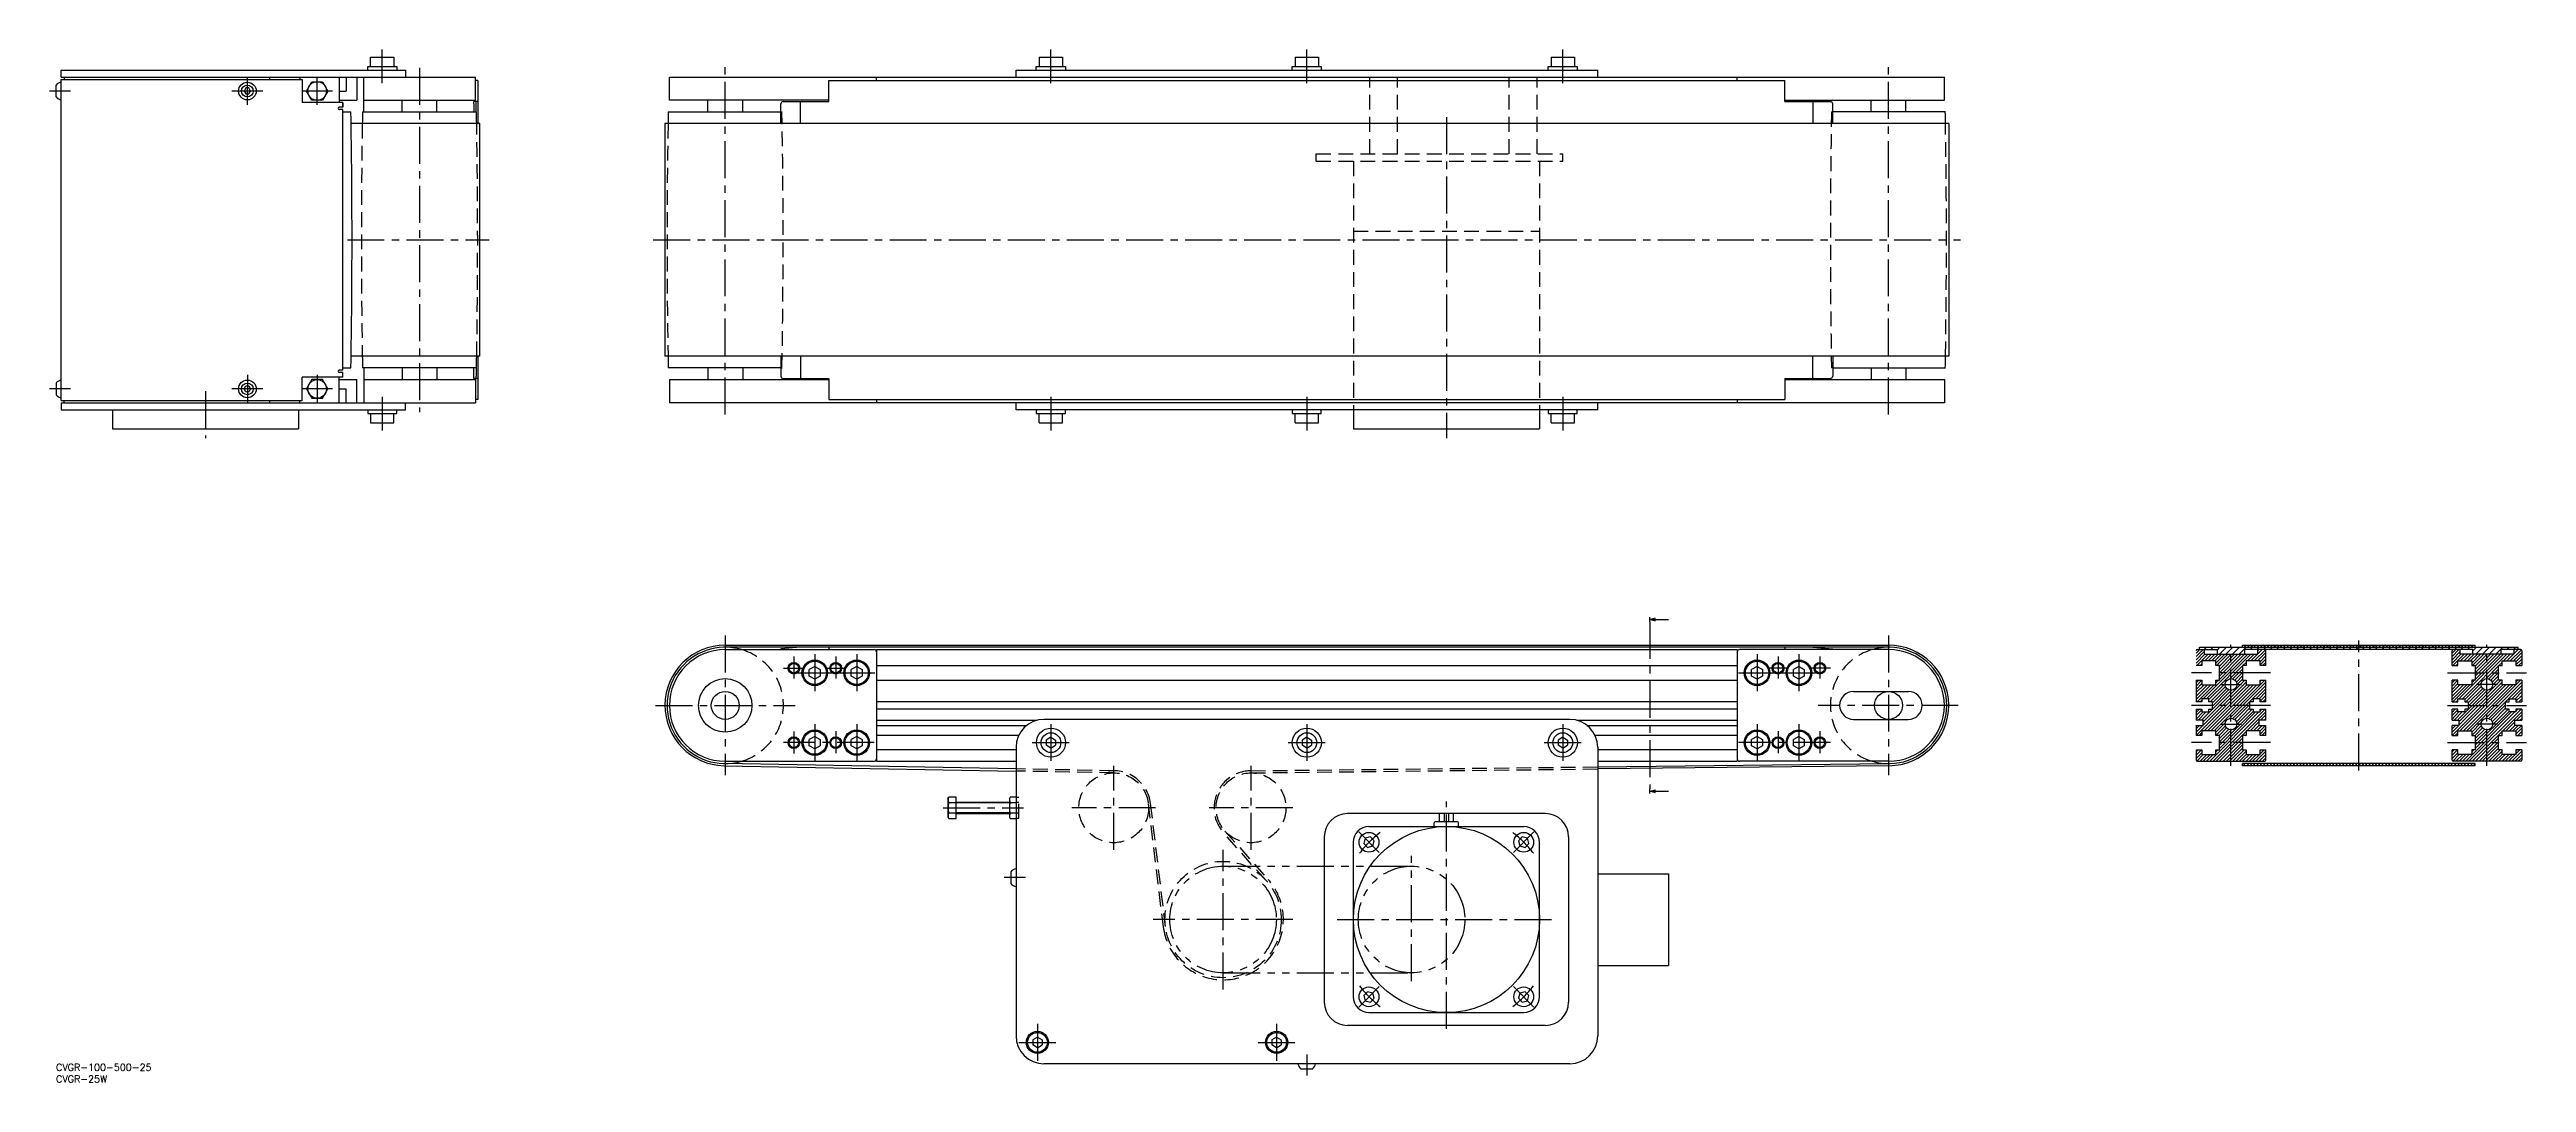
# Model space of a CAD drawing. Extents: x -3 to 1062, y -8 to 436.
import ezdxf

# ---------------------------------------------------------------- set-up
doc = ezdxf.new("R2010")
doc.units = 0
doc.header["$LTSCALE"] = 0.5
for name, pattern in [('CENTER', [50.8, 31.75, -6.35, 6.35, -6.35]), ('DASHED', [19.05, 12.7, -6.35]), ('PHANTOM', [63.5, 31.75, -6.35, 6.35, -6.35, 6.35, -6.35])]:
    doc.linetypes.add(name, pattern=pattern)
doc.layers.get('0').update_dxf_attribs({"linetype": 'CONTINUOUS'})
doc.layers.add('CENTER', color=1, linetype='CENTER')
doc.styles.get("Standard").update_dxf_attribs({"font": 'txt.shx', "height": 3, "bigfont": 'bigfont.shx'})

# ---------------------------------------------------------------- blocks, each defined once
blk = doc.blocks.new('*U68')
at = {"color": 7, "linetype": 'CONTINUOUS'}
blk.add_text('CVGR-100-500-25', height=3, dxfattribs=at).set_placement((0, -3))
blk = doc.blocks.new('*U69')
at = {"color": 7, "linetype": 'CONTINUOUS'}
blk.add_text('CVGR-25W', height=3, dxfattribs=at).set_placement((0, -8))
blk = doc.blocks.new('_OPEN30')
at = {"color": 0, "linetype": 'BYBLOCK'}
for p, q in [((-1, 0.27), (0, 0)), ((0, 0), (-1, -0.27)), ((0, 0), (-1, 0))]:
    blk.add_line(p, q, dxfattribs=at)
blk = doc.blocks.new('*U70')
at = {"color": 7, "linetype": 'CONTINUOUS'}
blk.add_lwpolyline([(687.5, 190.9), (693, 190.9)], dxfattribs=at)
at = {"color": 7, "linetype": 'CONTINUOUS', "xscale": 2.5, "yscale": 2.5, "zscale": 2.5, "rotation": 180}
blk.add_blockref('_OPEN30', (685, 190.9), dxfattribs=at)
blk = doc.blocks.new('*U71')
at = {"color": 7, "linetype": 'CONTINUOUS'}
blk.add_lwpolyline([(687.5, 117.1), (693, 117.1)], dxfattribs=at)
at = {"color": 7, "linetype": 'CONTINUOUS', "xscale": 2.5, "yscale": 2.5, "zscale": 2.5, "rotation": 180}
blk.add_blockref('_OPEN30', (685, 117.1), dxfattribs=at)

msp = doc.modelspace()

# ---------------------------------------------------------------- linework, layer by layer
at = {"color": 7, "linetype": 'CONTINUOUS'}
for p, q in [((2.2, 427), (150.2, 427)), ((2.2, 424), (2.2, 427)), ((134, 427), (134, 428.6)), ((134, 428.6), (146.4, 428.6)), ((135.2, 428.6), (135.2, 432.6)), ((135.2, 432.6), (145.2, 432.6)), ((145.2, 432.6), (145.2, 428.6)), ((146.4, 428.6), (146.4, 427)), ((150.2, 427), (150.2, 424)), ((412.6, 427), (662.6, 427)), ((412.6, 424), (412.6, 427)), ((421.3, 428.6), (433.8, 428.6)), ((421.3, 427), (421.3, 428.6)), ((422.6, 432.6), (432.6, 432.6)), ((422.6, 432.6), (422.6, 428.6)), ((432.6, 432.6), (432.6, 428.6)), ((433.8, 428.6), (433.8, 427)), ((531.3, 428.6), (543.8, 428.6)), ((531.3, 427), (531.3, 428.6)), ((532.6, 432.6), (542.6, 432.6)), ((532.6, 432.6), (532.6, 428.6)), ((542.6, 432.6), (542.6, 428.6)), ((543.8, 428.6), (543.8, 427)), ((641.3, 428.6), (653.8, 428.6)), ((641.3, 427), (641.3, 428.6)), ((642.6, 432.6), (652.6, 432.6)), ((642.6, 432.6), (642.6, 428.6)), ((652.6, 432.6), (652.6, 428.6)), ((653.8, 428.6), (653.8, 427)), ((662.6, 424), (662.6, 427)), ((0, 415.5), (0, 420.5)), ((2.2, 424), (180.2, 424)), ((2.2, 285), (2.2, 423)), ((2.2, 423), (105.7, 423)), ((3.4, 424), (3.4, 423)), ((81.5, 419.3), (80.8, 418)), ((80.8, 418), (81.5, 416.8)), ((82.9, 419.3), (81.5, 419.3)), ((81.5, 416.8), (82.9, 416.8)), ((83.6, 418), (82.9, 419.3)), ((82.9, 416.8), (83.6, 418)), ((91.7, 424), (91.7, 423)), ((104.7, 424), (104.7, 423)), ((105.7, 423), (105.7, 413)), ((107.6, 418), (109.9, 422)), ((109.9, 414), (107.6, 418)), ((109.9, 422), (114.5, 422)), ((114.5, 422), (116.8, 418)), ((116.8, 418), (114.5, 414)), ((121.7, 424), (121.7, 413)), ((121.7, 418), (124.7, 418)), ((124.7, 424), (124.7, 418)), ((129.2, 424), (129.2, 414)), ((132.2, 409), (132.2, 424)), ((180.2, 413.5), (180.2, 424)), ((181.2, 422.5), (180.2, 422.5)), ((181.2, 422.5), (181.2, 404)), ((263.6, 424), (811.6, 424)), ((263.6, 414), (263.6, 424)), ((332.1, 413.5), (332.1, 422.5)), ((332.1, 422.5), (743.1, 422.5)), ((352.6, 422.5), (352.6, 424)), ((722.6, 422.5), (722.6, 424)), ((743.1, 413.5), (743.1, 422.5)), ((811.6, 414), (811.6, 424)), ((123.2, 413), (105.7, 413)), ((114.5, 414), (109.9, 414)), ((121.7, 414), (129.2, 414)), ((123.2, 411), (121.7, 411)), ((123.2, 410), (121.7, 410)), ((123.2, 411), (123.2, 413)), ((123.2, 413), (123.2, 411)), ((123.2, 298), (123.2, 410)), ((123.2, 409), (126.7, 409)), ((131.7, 409), (180.7, 409)), ((132.2, 414), (180.2, 414)), ((148.7, 409), (148.7, 414)), ((163.7, 409), (163.7, 414)), ((181.2, 413.5), (179.5, 413.5)), ((179.5, 412.5), (179.5, 409)), ((180.5, 409), (180.5, 412.5)), ((263.1, 409), (311.5, 409)), ((332.1, 414), (263.6, 414)), ((280.1, 409), (280.1, 414)), ((295.1, 409), (295.1, 414)), ((311.5, 404), (311.5, 412.5)), ((312.5, 413.5), (332.1, 413.5)), ((320, 404), (320, 413.5)), ((743.1, 414), (811.6, 414)), ((743.1, 413.5), (762.6, 413.5)), ((755.1, 413.5), (755.1, 404)), ((763.6, 404), (763.6, 412.5)), ((812.1, 409), (763.6, 409)), ((780.1, 409), (780.1, 414)), ((795.1, 409), (795.1, 414)), ((182.1, 404), (126.8, 404)), ((182.1, 304), (182.1, 404)), ((813.5, 404), (261.7, 404)), ((261.7, 404), (261.7, 304)), ((813.5, 404), (813.5, 304)), ((123.2, 299), (126.7, 299)), ((182.1, 304), (126.8, 304)), ((180.7, 299), (131.7, 299)), ((132.2, 299), (132.2, 284)), ((148.7, 299), (148.7, 294)), ((163.7, 299), (163.7, 294)), ((179.5, 295.5), (179.5, 299)), ((180.5, 299), (180.5, 295.5)), ((181.2, 304), (181.2, 285.5)), ((813.5, 304), (261.7, 304)), ((311.5, 299), (263.1, 299)), ((280.1, 299), (280.1, 294)), ((295.1, 299), (295.1, 294)), ((311.5, 304), (311.5, 295.5)), ((320, 304), (320, 294.5)), ((755.1, 294.5), (755.1, 304)), ((763.6, 304), (763.6, 295.5)), ((763.6, 299), (812.1, 299)), ((780.1, 299), (780.1, 294)), ((795.1, 299), (795.1, 294)), ((0, 292.5), (0, 287.5)), ((80.8, 290), (81.5, 291.3)), ((81.5, 288.8), (80.8, 290)), ((81.5, 291.3), (82.9, 291.3)), ((82.9, 288.8), (81.5, 288.8)), ((82.9, 291.3), (83.6, 290)), ((83.6, 290), (82.9, 288.8)), ((105.7, 285), (105.7, 295)), ((123.2, 295), (105.7, 295)), ((109.9, 294), (107.6, 290)), ((107.6, 290), (109.9, 286)), ((114.5, 294), (109.9, 294)), ((116.8, 290), (114.5, 294)), ((114.5, 286), (116.8, 290)), ((123.2, 298), (121.7, 298)), ((123.2, 297), (121.7, 297)), ((121.7, 284), (121.7, 295)), ((121.7, 294), (129.2, 294)), ((121.7, 290), (124.7, 290)), ((123.2, 295), (123.2, 297)), ((124.7, 284), (124.7, 290)), ((129.2, 284), (129.2, 294)), ((132.2, 294), (180.2, 294)), ((181.2, 294.5), (179.5, 294.5)), ((180.2, 294.5), (180.2, 284)), ((263.6, 294), (332.1, 294)), ((263.6, 294), (263.6, 284)), ((312.5, 294.5), (332.1, 294.5)), ((332.1, 294.5), (332.1, 285.5)), ((743.1, 294.5), (743.1, 285.5)), ((743.1, 294.5), (762.6, 294.5)), ((743.1, 294), (811.6, 294)), ((811.6, 294), (811.6, 284)), ((2.2, 285), (105.7, 285)), ((2.2, 284), (180.2, 284)), ((2.2, 284), (2.2, 281)), ((2.2, 281), (150.2, 281)), ((3.4, 284), (3.4, 285)), ((24.2, 281), (24.2, 272.8)), ((91.7, 285), (91.7, 284)), ((104.2, 281), (104.2, 272.8)), ((104.7, 284), (104.7, 285)), ((109.9, 286), (114.5, 286)), ((134, 281), (134, 279.4)), ((134, 279.4), (146.4, 279.4)), ((135.2, 279.4), (135.2, 275.4)), ((145.2, 275.4), (145.2, 279.4)), ((146.4, 279.4), (146.4, 281)), ((150.2, 281), (150.2, 284)), ((181.2, 285.5), (180.2, 285.5)), ((811.6, 284), (263.6, 284)), ((332.1, 285.5), (743.1, 285.5)), ((352.6, 285.5), (352.6, 284)), ((412.6, 281), (412.6, 284)), ((662.6, 281), (412.6, 281)), ((421.3, 281), (421.3, 279.4)), ((421.3, 279.4), (433.8, 279.4)), ((422.6, 275.4), (422.6, 279.4)), ((432.6, 275.4), (432.6, 279.4)), ((433.8, 279.4), (433.8, 281)), ((531.3, 281), (531.3, 279.4)), ((531.3, 279.4), (543.8, 279.4)), ((532.6, 275.4), (532.6, 279.4)), ((542.6, 275.4), (542.6, 279.4)), ((543.8, 279.4), (543.8, 281)), ((557.6, 281), (557.6, 272.8)), ((637.6, 281), (637.6, 272.8)), ((641.3, 281), (641.3, 279.4)), ((641.3, 279.4), (653.8, 279.4)), ((642.6, 275.4), (642.6, 279.4)), ((652.6, 275.4), (652.6, 279.4)), ((653.8, 279.4), (653.8, 281)), ((662.6, 281), (662.6, 284)), ((722.6, 285.5), (722.6, 284)), ((24.2, 272.8), (104.2, 272.8)), ((135.2, 275.4), (145.2, 275.4)), ((422.6, 275.4), (432.6, 275.4)), ((532.6, 275.4), (542.6, 275.4)), ((557.6, 272.8), (637.6, 272.8)), ((642.6, 275.4), (652.6, 275.4)), ((287.6, 179.9), (787.6, 179.9)), ((787.6, 179), (287.6, 179)), ((287.6, 178), (351.6, 178)), ((320, 179), (311.5, 178.3)), ((311.5, 178.3), (311.5, 178)), ((326.1, 170.7), (323.7, 169.4)), ((326.1, 170.7), (328.4, 169.4)), ((332.1, 179), (332.1, 178)), ((344.1, 170.7), (341.7, 169.4)), ((344.1, 170.7), (346.4, 169.4)), ((352.6, 178), (722.6, 178)), ((352.6, 178), (352.6, 130)), ((352.6, 171.1), (722.6, 171.1)), ((722.6, 178), (722.6, 130)), ((787.6, 178), (723.6, 178)), ((731.1, 170.7), (728.7, 169.4)), ((731.1, 170.7), (733.4, 169.4)), ((743.1, 179), (743.1, 178)), ((749.1, 170.7), (746.7, 169.4)), ((749.1, 170.7), (751.4, 169.4)), ((755.1, 179), (763.6, 178.3)), ((763.6, 178.3), (763.6, 178)), ((922.3, 171.1), (919.8, 171.1)), ((920.3, 178), (928.8, 178)), ((921.3, 179), (1058.3, 179)), ((921.3, 178), (921.3, 179)), ((928.3, 173.1), (922.3, 173.1)), ((922.3, 173.1), (922.3, 171.1)), ((923.3, 178), (923.3, 176)), ((923.3, 176), (946.3, 176)), ((928.3, 171.1), (928.3, 173.1)), ((929.8, 171.1), (928.3, 171.1)), ((928.8, 178), (928.8, 176)), ((929.8, 164.9), (929.8, 171.1)), ((939.8, 179), (939.8, 179.9)), ((939.8, 179.9), (1039.8, 179.9)), ((941.3, 171.1), (939.8, 171.1)), ((939.8, 171.1), (939.8, 164.9)), ((1038.8, 178), (940.8, 178)), ((940.8, 176), (940.8, 178)), ((947.3, 173.1), (941.3, 173.1)), ((941.3, 173.1), (941.3, 171.1)), ((946.3, 176), (946.3, 178)), ((947.3, 171.1), (947.3, 173.1)), ((949.8, 171.1), (947.3, 171.1)), ((949.8, 171.1), (949.8, 177.5)), ((1029.8, 171.1), (1029.8, 177.5)), ((1029.8, 171.1), (1032.3, 171.1)), ((1032.3, 171.1), (1032.3, 173.1)), ((1032.3, 173.1), (1038.3, 173.1)), ((1033.3, 176), (1033.3, 178)), ((1056.3, 176), (1033.3, 176)), ((1038.3, 173.1), (1038.3, 171.1)), ((1038.3, 171.1), (1039.8, 171.1)), ((1038.8, 176), (1038.8, 178)), ((1039.8, 179), (1039.8, 179.9)), ((1039.8, 171.1), (1039.8, 164.9)), ((1049.8, 164.9), (1049.8, 171.1)), ((1049.8, 171.1), (1051.3, 171.1)), ((1050.8, 178), (1050.8, 176)), ((1059.3, 178), (1050.8, 178)), ((1051.3, 171.1), (1051.3, 173.1)), ((1051.3, 173.1), (1057.3, 173.1)), ((1056.3, 178), (1056.3, 176)), ((1057.3, 173.1), (1057.3, 171.1)), ((1057.3, 171.1), (1059.8, 171.1)), ((1058.3, 178), (1058.3, 179)), ((1059.8, 177.5), (1059.8, 171.1)), ((323.7, 166.6), (323.7, 169.4)), ((326.1, 165.3), (323.7, 166.6)), ((328.4, 166.6), (326.1, 165.3)), ((328.4, 169.4), (328.4, 166.6)), ((341.7, 166.6), (341.7, 169.4)), ((344.1, 165.3), (341.7, 166.6)), ((346.4, 166.6), (344.1, 165.3)), ((346.4, 169.4), (346.4, 166.6)), ((352.6, 164.9), (722.6, 164.9)), ((728.7, 166.6), (728.7, 169.4)), ((731.1, 165.3), (728.7, 166.6)), ((733.4, 166.6), (731.1, 165.3)), ((733.4, 169.4), (733.4, 166.6)), ((746.7, 166.6), (746.7, 169.4)), ((749.1, 165.3), (746.7, 166.6)), ((751.4, 166.6), (749.1, 165.3)), ((751.4, 169.4), (751.4, 166.6)), ((772.6, 160), (796.1, 160)), ((919.8, 164.9), (919.8, 155.6)), ((919.8, 164.9), (922.3, 164.9)), ((922.3, 164.9), (922.3, 162.9)), ((922.3, 162.9), (928.3, 162.9)), ((928.3, 162.9), (928.3, 164.9)), ((928.3, 164.9), (929.8, 164.9)), ((939.8, 164.9), (941.3, 164.9)), ((941.3, 164.9), (941.3, 162.9)), ((941.3, 162.9), (947.3, 162.9)), ((947.3, 162.9), (947.3, 164.9)), ((947.3, 164.9), (949.8, 164.9)), ((949.8, 155.6), (949.8, 164.9)), ((1032.3, 164.9), (1029.8, 164.9)), ((1029.8, 155.6), (1029.8, 164.9)), ((1032.3, 162.9), (1032.3, 164.9)), ((1038.3, 162.9), (1032.3, 162.9)), ((1039.8, 164.9), (1038.3, 164.9)), ((1038.3, 164.9), (1038.3, 162.9)), ((1051.3, 164.9), (1049.8, 164.9)), ((1051.3, 162.9), (1051.3, 164.9)), ((1057.3, 162.9), (1051.3, 162.9)), ((1059.8, 164.9), (1057.3, 164.9)), ((1057.3, 164.9), (1057.3, 162.9)), ((1059.8, 164.9), (1059.8, 155.6)), ((722.6, 155.6), (352.6, 155.6)), ((722.6, 152.4), (352.6, 152.4)), ((922.3, 155.6), (919.8, 155.6)), ((919.8, 152.4), (919.8, 147.6)), ((919.8, 152.4), (922.3, 152.4)), ((925.3, 156.9), (922.3, 156.9)), ((922.3, 156.9), (922.3, 155.6)), ((922.3, 152.4), (922.3, 151.2)), ((922.3, 151.2), (925.3, 151.2)), ((925.3, 155.6), (925.3, 156.9)), ((926.8, 155.6), (925.3, 155.6)), ((925.3, 151.2), (925.3, 152.4)), ((925.3, 152.4), (926.8, 152.4)), ((926.8, 152.4), (926.8, 155.6)), ((944.3, 155.6), (942.8, 155.6)), ((942.8, 155.6), (942.8, 152.4)), ((942.8, 152.4), (944.3, 152.4)), ((947.3, 156.9), (944.3, 156.9)), ((944.3, 156.9), (944.3, 155.6)), ((944.3, 152.4), (944.3, 151.2)), ((944.3, 151.2), (947.3, 151.2)), ((947.3, 155.6), (947.3, 156.9)), ((949.8, 155.6), (947.3, 155.6)), ((947.3, 151.2), (947.3, 152.4)), ((947.3, 152.4), (949.8, 152.4)), ((949.8, 147.6), (949.8, 152.4)), ((1029.8, 155.6), (1032.3, 155.6)), ((1032.3, 152.4), (1029.8, 152.4)), ((1029.8, 147.6), (1029.8, 152.4)), ((1032.3, 155.6), (1032.3, 156.9)), ((1032.3, 156.9), (1035.3, 156.9)), ((1032.3, 151.2), (1032.3, 152.4)), ((1035.3, 151.2), (1032.3, 151.2)), ((1035.3, 156.9), (1035.3, 155.6)), ((1035.3, 155.6), (1036.8, 155.6)), ((1036.8, 152.4), (1035.3, 152.4)), ((1035.3, 152.4), (1035.3, 151.2)), ((1036.8, 155.6), (1036.8, 152.4)), ((1052.8, 152.4), (1052.8, 155.6)), ((1052.8, 155.6), (1054.3, 155.6)), ((1054.3, 152.4), (1052.8, 152.4)), ((1054.3, 155.6), (1054.3, 156.9)), ((1054.3, 156.9), (1057.3, 156.9)), ((1054.3, 151.2), (1054.3, 152.4)), ((1057.3, 151.2), (1054.3, 151.2)), ((1057.3, 156.9), (1057.3, 155.6)), ((1057.3, 155.6), (1059.8, 155.6)), ((1059.8, 152.4), (1057.3, 152.4)), ((1057.3, 152.4), (1057.3, 151.2)), ((1059.8, 152.4), (1059.8, 147.6)), ((326.1, 140.7), (323.7, 139.4)), ((323.7, 136.6), (323.7, 139.4)), ((326.1, 140.7), (328.4, 139.4)), ((328.4, 139.4), (328.4, 136.6)), ((344.1, 140.7), (341.7, 139.4)), ((341.7, 136.6), (341.7, 139.4)), ((344.1, 140.7), (346.4, 139.4)), ((346.4, 139.4), (346.4, 136.6)), ((352.6, 147.6), (421.5, 147.6)), ((352.6, 145.4), (417.1, 145.4)), ((413.7, 141.1), (352.6, 141.1)), ((650.6, 148), (424.6, 148)), ((427.6, 140.3), (425.6, 139.1)), ((425.6, 139.1), (425.6, 136.9)), ((427.6, 140.3), (429.6, 139.1)), ((429.6, 139.1), (429.6, 136.9)), ((537.6, 140.3), (535.6, 139.1)), ((535.6, 139.1), (535.6, 136.9)), ((537.6, 140.3), (539.6, 139.1)), ((539.6, 139.1), (539.6, 136.9)), ((647.6, 140.3), (645.6, 139.1)), ((645.6, 139.1), (645.6, 136.9)), ((647.6, 140.3), (649.6, 139.1)), ((649.6, 139.1), (649.6, 136.9)), ((653.6, 147.6), (722.6, 147.6)), ((658, 145.4), (722.6, 145.4)), ((722.6, 141.1), (661.4, 141.1)), ((731.1, 140.7), (728.7, 139.4)), ((728.7, 136.6), (728.7, 139.4)), ((731.1, 140.7), (733.4, 139.4)), ((733.4, 139.4), (733.4, 136.6)), ((749.1, 140.7), (746.7, 139.4)), ((746.7, 136.6), (746.7, 139.4)), ((749.1, 140.7), (751.4, 139.4)), ((751.4, 139.4), (751.4, 136.6)), ((772.6, 148), (796.1, 148)), ((922.8, 147.6), (919.8, 147.6)), ((919.8, 145.4), (919.8, 141.1)), ((919.8, 145.4), (922.8, 145.4)), ((922.3, 141.1), (919.8, 141.1)), ((928.3, 143.1), (922.3, 143.1)), ((922.3, 143.1), (922.3, 141.1)), ((922.8, 145.4), (922.8, 147.6)), ((928.3, 141.1), (928.3, 143.1)), ((929.8, 141.1), (928.3, 141.1)), ((929.8, 134.9), (929.8, 141.1)), ((941.3, 141.1), (939.8, 141.1)), ((939.8, 141.1), (939.8, 134.9)), ((947.3, 143.1), (941.3, 143.1)), ((941.3, 143.1), (941.3, 141.1)), ((949.8, 147.6), (946.8, 147.6)), ((946.8, 147.6), (946.8, 145.4)), ((946.8, 145.4), (949.8, 145.4)), ((947.3, 141.1), (947.3, 143.1)), ((949.8, 141.1), (947.3, 141.1)), ((949.8, 141.1), (949.8, 145.4)), ((1029.8, 147.6), (1032.8, 147.6)), ((1032.8, 145.4), (1029.8, 145.4)), ((1029.8, 141.1), (1029.8, 145.4)), ((1029.8, 141.1), (1032.3, 141.1)), ((1032.3, 141.1), (1032.3, 143.1)), ((1032.3, 143.1), (1038.3, 143.1)), ((1032.8, 147.6), (1032.8, 145.4)), ((1038.3, 143.1), (1038.3, 141.1)), ((1038.3, 141.1), (1039.8, 141.1)), ((1039.8, 141.1), (1039.8, 134.9)), ((1049.8, 134.9), (1049.8, 141.1)), ((1049.8, 141.1), (1051.3, 141.1)), ((1051.3, 141.1), (1051.3, 143.1)), ((1051.3, 143.1), (1057.3, 143.1)), ((1056.8, 145.4), (1056.8, 147.6)), ((1056.8, 147.6), (1059.8, 147.6)), ((1059.8, 145.4), (1056.8, 145.4)), ((1057.3, 143.1), (1057.3, 141.1)), ((1057.3, 141.1), (1059.8, 141.1)), ((1059.8, 145.4), (1059.8, 141.1)), ((412.6, 126.7), (287.1, 129)), ((287.1, 128.1), (412.6, 125.8)), ((287.6, 130), (351.6, 130)), ((326.1, 135.3), (323.7, 136.6)), ((328.4, 136.6), (326.1, 135.3)), ((344.1, 135.3), (341.7, 136.6)), ((346.4, 136.6), (344.1, 135.3)), ((412.6, 134.9), (352.6, 134.9)), ((352.6, 130), (412.6, 130)), ((412.6, 136), (412.6, 12)), ((427.6, 135.7), (425.6, 136.9)), ((427.6, 135.7), (429.6, 136.9)), ((537.6, 135.7), (535.6, 136.9)), ((537.6, 135.7), (539.6, 136.9)), ((647.6, 135.7), (645.6, 136.9)), ((647.6, 135.7), (649.6, 136.9)), ((662.6, 136), (662.6, 12)), ((722.6, 134.9), (662.6, 134.9)), ((662.6, 130), (722.6, 130)), ((662.6, 127.6), (787.8, 129)), ((787.8, 128.1), (662.6, 126.7)), ((787.6, 130), (723.6, 130)), ((731.1, 135.3), (728.7, 136.6)), ((733.4, 136.6), (731.1, 135.3)), ((749.1, 135.3), (746.7, 136.6)), ((751.4, 136.6), (749.1, 135.3)), ((919.8, 134.9), (919.8, 130.5)), ((919.8, 134.9), (922.3, 134.9)), ((920.3, 130), (949.3, 130)), ((922.3, 134.9), (922.3, 132.9)), ((922.3, 132.9), (928.3, 132.9)), ((928.3, 132.9), (928.3, 134.9)), ((928.3, 134.9), (929.8, 134.9)), ((939.8, 134.9), (941.3, 134.9)), ((1039.8, 129), (939.8, 129)), ((939.8, 128.1), (939.8, 129)), ((1039.8, 128.1), (939.8, 128.1)), ((941.3, 134.9), (941.3, 132.9)), ((941.3, 132.9), (947.3, 132.9)), ((947.3, 132.9), (947.3, 134.9)), ((947.3, 134.9), (949.8, 134.9)), ((949.8, 130.5), (949.8, 134.9)), ((1032.3, 134.9), (1029.8, 134.9)), ((1029.8, 130.5), (1029.8, 134.9)), ((1059.3, 130), (1030.3, 130)), ((1032.3, 132.9), (1032.3, 134.9)), ((1038.3, 132.9), (1032.3, 132.9)), ((1039.8, 134.9), (1038.3, 134.9)), ((1038.3, 134.9), (1038.3, 132.9)), ((1039.8, 128.1), (1039.8, 129)), ((1051.3, 134.9), (1049.8, 134.9)), ((1051.3, 132.9), (1051.3, 134.9)), ((1057.3, 132.9), (1051.3, 132.9)), ((1059.8, 134.9), (1057.3, 134.9)), ((1057.3, 134.9), (1057.3, 132.9)), ((1059.8, 134.9), (1059.8, 130.5)), ((383.3, 114), (383.7, 114.6)), ((383.3, 114), (383.3, 106)), ((386.8, 114.6), (383.7, 114.6)), ((383.7, 112.3), (386.8, 112.3)), ((386.8, 107.7), (383.7, 107.7)), ((386.8, 105.4), (386.8, 114.6)), ((386.8, 112.5), (409.8, 112.5)), ((386.8, 107.5), (409.8, 107.5)), ((409.8, 114), (410.1, 114.6)), ((409.8, 114), (409.8, 106)), ((412.6, 114.6), (410.1, 114.6)), ((410.1, 112.3), (412.6, 112.3)), ((412.6, 107.7), (410.1, 107.7)), ((640.1, 107.5), (555.1, 107.5)), ((594.6, 104), (594.6, 107.5)), ((596.6, 107.5), (596.6, 104)), ((598.6, 104), (598.6, 107.5)), ((600.6, 104), (600.6, 107.5)), ((383.3, 106), (383.7, 105.4)), ((383.7, 105.4), (386.8, 105.4)), ((409.8, 106), (410.1, 105.4)), ((410.1, 105.4), (412.6, 105.4)), ((545.1, 97.5), (545.1, 26.5)), ((564.3, 102), (630.8, 102)), ((592.3, 102), (592.3, 103.5)), ((602.3, 104), (592.8, 104)), ((602.8, 102), (602.8, 103.5)), ((650.1, 97.5), (650.1, 26.5)), ((557.6, 28.8), (557.6, 95.2)), ((637.6, 28.8), (637.6, 95.2)), ((410.4, 82.5), (410.4, 77.5)), ((662.6, 81.7), (693.1, 81.7)), ((693.1, 81.7), (693.1, 42.2)), ((662.6, 42.2), (693.1, 42.2)), ((564.3, 22), (630.8, 22)), ((421.8, 11.5), (419.8, 10.3)), ((421.8, 11.5), (423.8, 10.3)), ((524.6, 11.5), (522.6, 10.3)), ((524.6, 11.5), (526.6, 10.3)), ((640.1, 16.5), (555.1, 16.5)), ((419.8, 10.3), (419.8, 8.1)), ((421.8, 6.9), (419.8, 8.1)), ((421.8, 6.9), (423.8, 8.1)), ((423.8, 10.3), (423.8, 8.1)), ((522.6, 10.3), (522.6, 8.1)), ((524.6, 6.9), (522.6, 8.1)), ((524.6, 6.9), (526.6, 8.1)), ((526.6, 10.3), (526.6, 8.1)), ((650.6, 0), (424.6, 0)), ((535, -2.2), (540.1, -2.2))]:
    msp.add_line(p, q, dxfattribs=at)
at = {"color": 3, "linetype": 'DASHED'}
for p, q in [((564.6, 391), (564.6, 424)), ((576.6, 391), (576.6, 424)), ((624.6, 391), (624.6, 424)), ((636.6, 391), (636.6, 424)), ((311.5, 409), (312.1, 409)), ((763.1, 409), (763.6, 409)), ((541.6, 391), (647.6, 391)), ((541.6, 387.8), (541.6, 391)), ((541.6, 387.8), (647.6, 387.8)), ((557.6, 387.8), (557.6, 281)), ((637.6, 387.8), (637.6, 281)), ((647.6, 387.8), (647.6, 391)), ((557.6, 357.8), (637.6, 357.8)), ((311.5, 299), (312.1, 299)), ((763.6, 299), (763.1, 299)), ((454.8, 125.9), (412.6, 126.7)), ((454.8, 125), (412.6, 125.8)), ((513.4, 125.9), (662.6, 127.6)), ((513.4, 125), (662.6, 126.7)), ((412.6, 114.6), (413.8, 114.6)), ((413.8, 112.3), (412.6, 112.3)), ((413.8, 107.7), (412.6, 107.7)), ((413.8, 105.4), (413.8, 114.6)), ((469.4, 111.8), (475.8, 58.9)), ((470.3, 111.9), (476.7, 59)), ((413.8, 105.4), (412.6, 105.4)), ((520.2, 78.6), (501.7, 99.4)), ((502.4, 100), (520.9, 79.2))]:
    msp.add_line(p, q, dxfattribs=at)
at = {"color": 3, "linetype": 'CONTINUOUS'}
for p, q in [((919.8, 176.4), (921.4, 178)), ((919.8, 175), (922.8, 178)), ((919.8, 173.6), (923.3, 177.1)), ((919.8, 172.2), (923.6, 176)), ((920.1, 171.1), (925, 176)), ((921.5, 171.1), (922.3, 171.9)), ((922.8, 156.9), (942, 176)), ((923.3, 178), (924.3, 179)), ((923.5, 173.1), (926.4, 176)), ((924.3, 156.9), (943.4, 176)), ((925, 173.1), (927.9, 176)), ((926.1, 178), (927.1, 179)), ((926.4, 173.1), (929.3, 176)), ((927.8, 173.1), (930.7, 176)), ((928.3, 172.2), (932.1, 176)), ((928.6, 171.1), (933.5, 176)), ((928.8, 177.8), (930, 179)), ((929.8, 176), (932.8, 179)), ((929.8, 170.9), (934.9, 176)), ((929.8, 169.5), (936.3, 176)), ((929.8, 168), (937.8, 176)), ((929.8, 166.6), (939.2, 176)), ((929.8, 165.2), (940.6, 176)), ((932.6, 176), (935.6, 179)), ((934.3, 165.4), (939.8, 171)), ((935.4, 176), (938.4, 179)), ((938.3, 176), (941.3, 179)), ((939.9, 171.1), (941.3, 172.5)), ((941.2, 179), (940.3, 179.9)), ((942.6, 179), (941.7, 179.9)), ((941.9, 173.1), (944.8, 176)), ((944, 179), (943.1, 179.9)), ((943.1, 178), (944.1, 179)), ((943.3, 173.1), (946.2, 176)), ((945.4, 179), (944.5, 179.9)), ((944.8, 173.1), (949.6, 177.9)), ((946.8, 179), (945.9, 179.9)), ((945.9, 178), (946.9, 179)), ((946.2, 178), (946.3, 178.1)), ((946.2, 173.1), (949.8, 176.7)), ((946.3, 177.5), (946.8, 178)), ((946.3, 176.1), (948.2, 178)), ((948.2, 179), (947.3, 179.9)), ((947.3, 172.8), (949.8, 175.3)), ((947.3, 171.4), (949.8, 173.9)), ((948.4, 171.1), (949.8, 172.5)), ((949.6, 179), (948.7, 179.9)), ((948.8, 178), (949.8, 179)), ((951.1, 179), (950.2, 179.9)), ((952.5, 179), (951.6, 179.9)), ((951.6, 178), (952.6, 179)), ((953.9, 179), (953, 179.9)), ((955.3, 179), (954.4, 179.9)), ((954.4, 178), (955.4, 179)), ((956.7, 179), (955.8, 179.9)), ((958.1, 179), (957.2, 179.9)), ((957.2, 178), (958.2, 179)), ((959.5, 179), (958.6, 179.9)), ((961, 179), (960.1, 179.9)), ((960.1, 178), (961.1, 179)), ((962.4, 179), (961.5, 179.9)), ((963.8, 179), (962.9, 179.9)), ((962.9, 178), (963.9, 179)), ((965.2, 179), (964.3, 179.9)), ((966.6, 179), (965.7, 179.9)), ((965.7, 178), (966.7, 179)), ((968, 179), (967.1, 179.9)), ((969.4, 179), (968.5, 179.9)), ((968.6, 178), (969.6, 179)), ((970.9, 179), (970, 179.9)), ((972.3, 179), (971.4, 179.9)), ((971.4, 178), (972.4, 179)), ((973.7, 179), (972.8, 179.9)), ((975.1, 179), (974.2, 179.9)), ((974.2, 178), (975.2, 179)), ((976.5, 179), (975.6, 179.9)), ((977.9, 179), (977, 179.9)), ((977, 178), (978, 179)), ((979.3, 179), (978.4, 179.9)), ((980.8, 179), (979.9, 179.9)), ((979.9, 178), (980.9, 179)), ((982.2, 179), (981.3, 179.9)), ((983.6, 179), (982.7, 179.9)), ((982.7, 178), (983.7, 179)), ((985, 179), (984.1, 179.9)), ((986.4, 179), (985.5, 179.9)), ((985.5, 178), (986.5, 179)), ((987.8, 179), (986.9, 179.9)), ((989.2, 179), (988.3, 179.9)), ((988.4, 178), (989.4, 179)), ((990.7, 179), (989.8, 179.9)), ((992.1, 179), (991.2, 179.9)), ((991.2, 178), (992.2, 179)), ((993.5, 179), (992.6, 179.9)), ((994.9, 179), (994, 179.9)), ((994, 178), (995, 179)), ((996.3, 179), (995.4, 179.9)), ((997.7, 179), (996.8, 179.9)), ((996.8, 178), (997.8, 179)), ((999.1, 179), (998.2, 179.9)), ((1000.6, 179), (999.7, 179.9)), ((999.7, 178), (1000.7, 179)), ((1002, 179), (1001.1, 179.9)), ((1003.4, 179), (1002.5, 179.9)), ((1002.5, 178), (1003.5, 179)), ((1004.8, 179), (1003.9, 179.9)), ((1006.2, 179), (1005.3, 179.9)), ((1005.3, 178), (1006.3, 179)), ((1007.6, 179), (1006.7, 179.9)), ((1009, 179), (1008.1, 179.9)), ((1008.2, 178), (1009.2, 179)), ((1010.5, 179), (1009.6, 179.9)), ((1011.9, 179), (1011, 179.9)), ((1011, 178), (1012, 179)), ((1013.3, 179), (1012.4, 179.9)), ((1014.7, 179), (1013.8, 179.9)), ((1013.8, 178), (1014.8, 179)), ((1016.1, 179), (1015.2, 179.9)), ((1017.5, 179), (1016.6, 179.9)), ((1016.6, 178), (1017.6, 179)), ((1018.9, 179), (1018, 179.9)), ((1020.4, 179), (1019.5, 179.9)), ((1019.5, 178), (1020.5, 179)), ((1021.8, 179), (1020.9, 179.9)), ((1023.2, 179), (1022.3, 179.9)), ((1022.3, 178), (1023.3, 179)), ((1024.6, 179), (1023.7, 179.9)), ((1026, 179), (1025.1, 179.9)), ((1025.1, 178), (1026.1, 179)), ((1027.4, 179), (1026.5, 179.9)), ((1028.8, 179), (1027.9, 179.9)), ((1028, 178), (1029, 179)), ((1030.3, 179), (1029.4, 179.9)), ((1029.8, 176.4), (1031.4, 178)), ((1029.8, 175), (1032.8, 178)), ((1029.8, 173.6), (1033.3, 177.1)), ((1029.8, 172.2), (1033.6, 176)), ((1030.1, 171.1), (1035, 176)), ((1031.7, 179), (1030.8, 179.9)), ((1030.8, 178), (1031.8, 179)), ((1031.5, 171.1), (1032.3, 171.9)), ((1033.1, 179), (1032.2, 179.9)), ((1032.8, 156.9), (1052, 176)), ((1033.5, 173.1), (1036.4, 176)), ((1034.5, 179), (1033.6, 179.9)), ((1033.6, 178), (1034.6, 179)), ((1034.3, 156.9), (1053.4, 176)), ((1035.9, 179), (1035, 179.9)), ((1035, 173.1), (1037.9, 176)), ((1037.3, 179), (1036.4, 179.9)), ((1036.4, 178), (1037.4, 179)), ((1036.4, 173.1), (1039.3, 176)), ((1038.7, 179), (1037.8, 179.9)), ((1037.8, 173.1), (1040.7, 176)), ((1038.3, 172.2), (1042.1, 176)), ((1038.6, 171.1), (1043.5, 176)), ((1038.8, 177.5), (1040.3, 179)), ((1039.8, 179.4), (1039.3, 179.9)), ((1039.8, 170.9), (1044.9, 176)), ((1039.8, 169.5), (1046.3, 176)), ((1039.8, 168), (1047.8, 176)), ((1039.8, 166.6), (1049.2, 176)), ((1039.8, 165.2), (1050.6, 176)), ((1040.1, 176), (1043.1, 179)), ((1042.9, 176), (1045.9, 179)), ((1044.3, 165.4), (1049.8, 171)), ((1045.8, 176), (1048.8, 179)), ((1048.6, 176), (1051.6, 179)), ((1049.9, 171.1), (1051.3, 172.5)), ((1051.9, 173.1), (1054.8, 176)), ((1053.3, 173.1), (1056.2, 176)), ((1053.4, 178), (1054.4, 179)), ((1054.8, 173.1), (1059.6, 177.9)), ((1056.2, 178), (1057.2, 179)), ((1056.2, 178), (1056.3, 178.1)), ((1056.2, 173.1), (1059.8, 176.7)), ((1056.3, 177.5), (1056.8, 178)), ((1056.3, 176.1), (1058.2, 178)), ((1057.3, 172.8), (1059.8, 175.3)), ((1057.3, 171.4), (1059.8, 173.9)), ((1058.4, 171.1), (1059.8, 172.5)), ((919.8, 163.7), (921, 164.9)), ((919.8, 162.3), (922.3, 164.8)), ((919.8, 160.9), (922.3, 163.4)), ((919.8, 159.5), (923.2, 162.9)), ((919.8, 158), (924.7, 162.9)), ((919.8, 156.6), (926.1, 162.9)), ((919.8, 141.1), (941.6, 162.9)), ((920.2, 155.6), (927.5, 162.9)), ((922.1, 147.6), (935, 160.5)), ((922.8, 146.9), (940.8, 164.9)), ((922.8, 145.5), (941.3, 164)), ((923.2, 143.1), (943, 162.9)), ((924.7, 143.1), (944.5, 162.9)), ((925.3, 156.5), (932.4, 163.5)), ((925.8, 155.6), (932.4, 162.2)), ((926.1, 143.1), (945.9, 162.9)), ((926.8, 155.1), (933, 161.3)), ((926.8, 153.7), (933.8, 160.7)), ((927.5, 143.1), (947.3, 162.9)), ((928.3, 163.7), (929.5, 164.9)), ((934.2, 148.4), (949.8, 164)), ((935.6, 165.4), (939.8, 169.6)), ((936.5, 164.8), (939.8, 168.1)), ((937.1, 164), (939.8, 166.7)), ((937.3, 162.8), (939.8, 165.3)), ((942.8, 155.6), (949.8, 162.6)), ((945.5, 156.9), (949.8, 161.2)), ((946.9, 156.9), (949.8, 159.8)), ((947.3, 164.3), (947.9, 164.9)), ((947.3, 162.9), (949.3, 164.9)), ((1029.8, 163.7), (1031, 164.9)), ((1029.8, 162.3), (1032.3, 164.8)), ((1029.8, 160.9), (1032.3, 163.4)), ((1029.8, 159.5), (1033.2, 162.9)), ((1029.8, 158), (1034.7, 162.9)), ((1029.8, 156.6), (1036.1, 162.9)), ((1029.8, 141.1), (1051.6, 162.9)), ((1030.2, 155.6), (1037.5, 162.9)), ((1032.1, 147.6), (1045, 160.5)), ((1032.8, 146.9), (1050.8, 164.9)), ((1032.8, 145.5), (1051.3, 164)), ((1033.2, 143.1), (1053, 162.9)), ((1034.7, 143.1), (1054.5, 162.9)), ((1035.3, 156.5), (1042.4, 163.5)), ((1035.8, 155.6), (1042.4, 162.2)), ((1036.1, 143.1), (1055.9, 162.9)), ((1036.8, 155.1), (1043, 161.3)), ((1036.8, 153.7), (1043.8, 160.7)), ((1037.5, 143.1), (1057.3, 162.9)), ((1038.3, 163.7), (1039.5, 164.9)), ((1044.2, 148.4), (1059.8, 164)), ((1045.6, 165.4), (1049.8, 169.6)), ((1046.5, 164.8), (1049.8, 168.1)), ((1047.1, 164), (1049.8, 166.7)), ((1047.3, 162.8), (1049.8, 165.3)), ((1052.8, 155.6), (1059.8, 162.6)), ((1055.5, 156.9), (1059.8, 161.2)), ((1056.9, 156.9), (1059.8, 159.8)), ((1057.3, 164.3), (1057.9, 164.9)), ((1057.3, 162.9), (1059.3, 164.9)), ((919.8, 152.4), (919.8, 152.4)), ((919.8, 151), (921.2, 152.4)), ((919.8, 149.6), (922.3, 152.1)), ((919.8, 148.1), (922.8, 151.2)), ((920.7, 147.6), (924.2, 151.2)), ((921.6, 155.6), (922.3, 156.3)), ((925.3, 152.2), (925.5, 152.4)), ((925.7, 130), (946.8, 151.2)), ((927.1, 130), (949.5, 152.4)), ((929.8, 136.9), (944.3, 151.4)), ((929.8, 135.5), (945.4, 151.2)), ((935.6, 148.4), (942.8, 155.6)), ((936.5, 147.9), (942.8, 154.2)), ((937.1, 147), (942.8, 152.8)), ((937.3, 145.8), (943.9, 152.4)), ((941.6, 143.1), (949.8, 151.3)), ((944.2, 155.6), (944.3, 155.7)), ((947.3, 155.8), (949.8, 158.3)), ((947.3, 151.6), (948.1, 152.4)), ((947.5, 147.6), (949.8, 149.9)), ((948.5, 155.6), (949.8, 156.9)), ((1029.8, 152.4), (1029.8, 152.4)), ((1029.8, 151), (1031.2, 152.4)), ((1029.8, 149.6), (1032.3, 152.1)), ((1029.8, 148.1), (1032.8, 151.2)), ((1030.7, 147.6), (1034.2, 151.2)), ((1031.6, 155.6), (1032.3, 156.3)), ((1035.3, 152.2), (1035.5, 152.4)), ((1035.7, 130), (1056.8, 151.2)), ((1037.1, 130), (1059.5, 152.4)), ((1039.8, 136.9), (1054.3, 151.4)), ((1039.8, 135.5), (1055.4, 151.2)), ((1045.6, 148.4), (1052.8, 155.6)), ((1046.5, 147.9), (1052.8, 154.2)), ((1047.1, 147), (1052.8, 152.8)), ((1047.3, 145.8), (1053.9, 152.4)), ((1051.6, 143.1), (1059.8, 151.3)), ((1054.2, 155.6), (1054.3, 155.7)), ((1057.3, 155.8), (1059.8, 158.3)), ((1057.3, 151.6), (1058.1, 152.4)), ((1057.5, 147.6), (1059.8, 149.9)), ((1058.5, 155.6), (1059.8, 156.9)), ((919.8, 145.3), (919.9, 145.4)), ((919.8, 143.9), (921.3, 145.4)), ((919.8, 142.5), (922.7, 145.4)), ((921.2, 141.1), (922.3, 142.2)), ((928.3, 142.5), (932.4, 146.6)), ((928.3, 141.1), (932.4, 145.2)), ((928.5, 130), (941.3, 142.8)), ((929.7, 141.1), (932.9, 144.3)), ((929.8, 139.8), (933.8, 143.7)), ((929.8, 138.3), (935, 143.5)), ((929.9, 130), (939.8, 139.9)), ((931.4, 130), (939.8, 138.4)), ((941, 141.1), (941.3, 141.4)), ((943, 143.1), (946.8, 146.9)), ((944.5, 143.1), (946.8, 145.4)), ((945.9, 143.1), (948.2, 145.4)), ((947.3, 143.1), (949.6, 145.4)), ((947.3, 141.7), (949.8, 144.2)), ((948.1, 141.1), (949.8, 142.8)), ((949, 147.6), (949.8, 148.4)), ((949.5, 141.1), (949.8, 141.4)), ((1029.8, 145.3), (1029.9, 145.4)), ((1029.8, 143.9), (1031.3, 145.4)), ((1029.8, 142.5), (1032.7, 145.4)), ((1031.2, 141.1), (1032.3, 142.2)), ((1038.3, 142.5), (1042.4, 146.6)), ((1038.3, 141.1), (1042.4, 145.2)), ((1038.5, 130), (1051.3, 142.8)), ((1039.7, 141.1), (1042.9, 144.3)), ((1039.8, 139.8), (1043.8, 143.7)), ((1039.8, 138.3), (1045, 143.5)), ((1039.9, 130), (1049.8, 139.9)), ((1041.4, 130), (1049.8, 138.4)), ((1051, 141.1), (1051.3, 141.4)), ((1053, 143.1), (1056.8, 146.9)), ((1054.5, 143.1), (1056.8, 145.4)), ((1055.9, 143.1), (1058.2, 145.4)), ((1057.3, 143.1), (1059.6, 145.4)), ((1057.3, 141.7), (1059.8, 144.2)), ((1058.1, 141.1), (1059.8, 142.8)), ((1059, 147.6), (1059.8, 148.4)), ((1059.5, 141.1), (1059.8, 141.4)), ((919.8, 134), (920.7, 134.9)), ((919.8, 132.6), (922.1, 134.9)), ((919.8, 131.2), (922.3, 133.7)), ((920.1, 130), (922.9, 132.9)), ((921.5, 130), (924.4, 132.9)), ((922.9, 130), (925.8, 132.9)), ((924.3, 130), (927.2, 132.9)), ((928.3, 134), (929.2, 134.9)), ((932.8, 130), (939.8, 137)), ((934.2, 130), (939.8, 135.6)), ((935.6, 130), (940.5, 134.9)), ((937, 130), (941.3, 134.3)), ((938.4, 130), (941.3, 132.9)), ((939.8, 130), (942.7, 132.9)), ((941.1, 128.1), (940.2, 129)), ((941.3, 130), (944.2, 132.9)), ((942.6, 128.1), (941.7, 129)), ((942.7, 130), (945.6, 132.9)), ((944, 128.1), (943.1, 129)), ((944.1, 130), (947, 132.9)), ((945.4, 128.1), (944.5, 129)), ((945.5, 130), (949.8, 134.3)), ((946.8, 128.1), (945.9, 129)), ((946.9, 130), (949.8, 132.9)), ((947.3, 134.6), (947.6, 134.9)), ((947.3, 133.2), (949, 134.9)), ((948.2, 128.1), (947.3, 129)), ((948.3, 130), (949.8, 131.5)), ((949.6, 128.1), (948.7, 129)), ((951, 128.1), (950.1, 129)), ((952.5, 128.1), (951.6, 129)), ((953.9, 128.1), (953, 129)), ((955.3, 128.1), (954.4, 129)), ((956.7, 128.1), (955.8, 129)), ((958.1, 128.1), (957.2, 129)), ((959.5, 128.1), (958.6, 129)), ((960.9, 128.1), (960, 129)), ((962.4, 128.1), (961.5, 129)), ((963.8, 128.1), (962.9, 129)), ((965.2, 128.1), (964.3, 129)), ((966.6, 128.1), (965.7, 129)), ((968, 128.1), (967.1, 129)), ((969.4, 128.1), (968.5, 129)), ((970.8, 128.1), (969.9, 129)), ((972.3, 128.1), (971.4, 129)), ((973.7, 128.1), (972.8, 129)), ((975.1, 128.1), (974.2, 129)), ((976.5, 128.1), (975.6, 129)), ((977.9, 128.1), (977, 129)), ((979.3, 128.1), (978.4, 129)), ((980.7, 128.1), (979.8, 129)), ((982.2, 128.1), (981.3, 129)), ((983.6, 128.1), (982.7, 129)), ((985, 128.1), (984.1, 129)), ((986.4, 128.1), (985.5, 129)), ((987.8, 128.1), (986.9, 129)), ((989.2, 128.1), (988.3, 129)), ((990.6, 128.1), (989.7, 129)), ((992.1, 128.1), (991.2, 129)), ((993.5, 128.1), (992.6, 129)), ((994.9, 128.1), (994, 129)), ((996.3, 128.1), (995.4, 129)), ((997.7, 128.1), (996.8, 129)), ((999.1, 128.1), (998.2, 129)), ((1000.5, 128.1), (999.6, 129)), ((1002, 128.1), (1001.1, 129)), ((1003.4, 128.1), (1002.5, 129)), ((1004.8, 128.1), (1003.9, 129)), ((1006.2, 128.1), (1005.3, 129)), ((1007.6, 128.1), (1006.7, 129)), ((1009, 128.1), (1008.1, 129)), ((1010.4, 128.1), (1009.5, 129)), ((1011.9, 128.1), (1011, 129)), ((1013.3, 128.1), (1012.4, 129)), ((1014.7, 128.1), (1013.8, 129)), ((1016.1, 128.1), (1015.2, 129)), ((1017.5, 128.1), (1016.6, 129)), ((1018.9, 128.1), (1018, 129)), ((1020.3, 128.1), (1019.4, 129)), ((1021.8, 128.1), (1020.9, 129)), ((1023.2, 128.1), (1022.3, 129)), ((1024.6, 128.1), (1023.7, 129)), ((1026, 128.1), (1025.1, 129)), ((1027.4, 128.1), (1026.5, 129)), ((1028.8, 128.1), (1027.9, 129)), ((1030.2, 128.1), (1029.3, 129)), ((1029.8, 134), (1030.7, 134.9)), ((1029.8, 132.6), (1032.1, 134.9)), ((1029.8, 131.2), (1032.3, 133.7)), ((1030.1, 130), (1032.9, 132.9)), ((1031.7, 128.1), (1030.8, 129)), ((1031.5, 130), (1034.4, 132.9)), ((1033.1, 128.1), (1032.2, 129)), ((1032.9, 130), (1035.8, 132.9)), ((1034.5, 128.1), (1033.6, 129)), ((1034.3, 130), (1037.2, 132.9)), ((1035.9, 128.1), (1035, 129)), ((1037.3, 128.1), (1036.4, 129)), ((1038.7, 128.1), (1037.8, 129)), ((1038.3, 134), (1039.2, 134.9)), ((1039.8, 128.4), (1039.2, 129)), ((1042.8, 130), (1049.8, 137)), ((1044.2, 130), (1049.8, 135.6)), ((1045.6, 130), (1050.5, 134.9)), ((1047, 130), (1051.3, 134.3)), ((1048.4, 130), (1051.3, 132.9)), ((1049.8, 130), (1052.7, 132.9)), ((1051.3, 130), (1054.2, 132.9)), ((1052.7, 130), (1055.6, 132.9)), ((1054.1, 130), (1057, 132.9)), ((1055.5, 130), (1059.8, 134.3)), ((1056.9, 130), (1059.8, 132.9)), ((1057.3, 134.6), (1057.6, 134.9)), ((1057.3, 133.2), (1059, 134.9)), ((1058.3, 130), (1059.8, 131.5)), ((409.8, 112.1), (386.8, 112.1)), ((409.8, 107.9), (386.8, 107.9))]:
    msp.add_line(p, q, dxfattribs=at)
at = {"color": 3, "linetype": 'PHANTOM'}
for p, q in [((501.6, 84.9), (582.6, 84.9)), ((501.6, 39.1), (582.6, 39.1))]:
    msp.add_line(p, q, dxfattribs=at)
at = {"color": 7, "linetype": 'CONTINUOUS'}
for points in [[(563.7, 93), (566, 93.6), (566.5, 95.8), (564.9, 97.5), (562.7, 96.9), (562.1, 94.6)], [(628.6, 95.8), (629.2, 93.6), (631.4, 93), (633, 94.6), (632.4, 96.9), (630.2, 97.5)], [(566.5, 28.2), (566, 30.4), (563.7, 31), (562.1, 29.4), (562.7, 27.1), (564.9, 26.5)], [(631.4, 31), (629.2, 30.4), (628.6, 28.2), (630.2, 26.5), (632.4, 27.1), (633, 29.4)]]:
    msp.add_lwpolyline(points, close=True, dxfattribs=at)
for centre, radius in [((82.2, 418), 3.8), ((82.2, 418), 2.52), ((112.2, 418), 4), ((82.2, 290), 3.8), ((82.2, 290), 2.52), ((112.2, 290), 4), ((317.1, 170), 2.07), ((326.1, 168), 5.5), ((326.1, 168), 5), ((335.1, 170), 2.07), ((344.1, 168), 5.5), ((344.1, 168), 5), ((731.1, 168), 5.5), ((731.1, 168), 5), ((740.1, 170), 2.07), ((749.1, 168), 5.5), ((749.1, 168), 5), ((758.1, 170), 2.07), ((287.6, 154), 11.5), ((287.6, 154), 6), ((787.6, 154), 6), ((934.8, 163), 2.5), ((1044.8, 163), 2.5), ((317.1, 138), 2.07), ((326.1, 138), 5.5), ((326.1, 138), 5), ((335.1, 138), 2.07), ((344.1, 138), 5.5), ((344.1, 138), 5), ((427.6, 138), 6.25), ((427.6, 138), 4.25), ((537.6, 138), 6.25), ((537.6, 138), 4.25), ((647.6, 138), 6.25), ((647.6, 138), 4.25), ((731.1, 138), 5.5), ((731.1, 138), 5), ((740.1, 138), 2.07), ((749.1, 138), 5.5), ((749.1, 138), 5), ((758.1, 138), 2.07), ((934.8, 146), 2.5), ((1044.8, 146), 2.5), ((597.6, 62), 40), ((564.3, 95.2), 4.25), ((630.8, 95.2), 4.25), ((564.3, 28.8), 4.25), ((630.8, 28.8), 4.25), ((421.8, 9.2), 4.75), ((421.8, 9.2), 4.25), ((524.6, 9.2), 4.75), ((524.6, 9.2), 4.25)]:
    msp.add_circle(centre, radius, dxfattribs=at)
at = {"color": 3, "linetype": 'CONTINUOUS'}
for centre in [(317.1, 170), (335.1, 170), (740.1, 170), (758.1, 170), (317.1, 138), (335.1, 138), (740.1, 138), (758.1, 138)]:
    msp.add_circle(centre, 2.5, dxfattribs=at)
at = {"color": 3, "linetype": 'DASHED'}
for centre, radius in [((454.6, 110), 15), ((513.6, 110), 15), ((501.6, 62), 25)]:
    msp.add_circle(centre, radius, dxfattribs=at)
at = {"color": 3, "linetype": 'PHANTOM'}
for centre in [(501.6, 62), (582.6, 62)]:
    msp.add_circle(centre, 22.9, dxfattribs=at)
at = {"color": 7, "linetype": 'CONTINUOUS'}
for centre, radius, start, end in [((2.9, 418.1), 3.8, 100.5476, 139.6409), ((2.9, 417.9), 3.8, 220.3591, 259.4524), ((121.7, 410.5), 0.5, 90, 270), ((-2898, 354), 3025.2, 358.9583, 1.0417), ((3156.4, 354), 3025.2, 178.9583, 179.053), ((185.5, 412.5), 6.05, 170.2572, 179.7808), ((186.5, 412.5), 6.05, 170.2572, 179.7808), ((-2844, 354), 3025.2, 0.947, 1.0417), ((3287.8, 354), 3025.2, 178.9583, 179.053), ((312.5, 412.5), 1, 90, 180), ((762.6, 412.5), 1, 0, 90), ((-2212.7, 354), 3025.2, 0.947, 1.0417), ((3156.4, 354), 3025.2, 180.947, 181.0417), ((-2844, 354), 3025.2, 358.9583, 359.053), ((3287.8, 354), 3025.2, 180.947, 181.0417), ((-2212.7, 354), 3025.2, 358.9583, 359.053), ((2.9, 290.1), 3.8, 100.5476, 139.6409), ((2.9, 289.9), 3.8, 220.3591, 259.4524), ((121.7, 297.5), 0.5, 90, 270), ((185.5, 295.5), 6.05, 180.2192, 189.7428), ((186.5, 295.5), 6.05, 180.2192, 189.7428), ((312.5, 295.5), 1, 180, 270), ((762.6, 295.5), 1, 270, 0), ((287.6, 154), 25.9, 90, 268.9389), ((287.6, 154), 25, 73.7398, 286.2602), ((287.6, 154), 24, 90, 270), ((320, 178.5), 0.5, 90, 95), ((351.6, 177), 1, 0, 90), ((723.6, 177), 1, 90, 180), ((755.1, 178.5), 0.5, 85, 90), ((787.6, 154), 25, 253.7398, 106.2602), ((787.6, 154), 25.9, 270.6477, 90), ((787.6, 154), 24, 270, 90), ((920.3, 177.5), 0.5, 90, 180), ((949.3, 177.5), 0.5, 0, 90), ((1030.3, 177.5), 0.5, 90, 180), ((1059.3, 177.5), 0.5, 0, 90), ((772.6, 154), 6, 90, 270), ((796.1, 154), 6, 270, 90), ((424.6, 136), 12, 90, 180), ((650.6, 136), 12, 0, 90), ((351.6, 131), 1, 270, 0), ((723.6, 131), 1, 180, 270), ((920.3, 130.5), 0.5, 180, 270), ((949.3, 130.5), 0.5, 270, 0), ((1030.3, 130.5), 0.5, 180, 270), ((1059.3, 130.5), 0.5, 270, 0), ((385.4, 113.5), 2.04, 154.3842, 214.3842), ((391, 110), 7.64, 162.412, 197.588), ((385.4, 106.5), 2.04, 145.6158, 205.6158), ((411.8, 113.5), 2.04, 154.3842, 214.3842), ((417.4, 110), 7.64, 162.412, 197.588), ((411.8, 106.5), 2.04, 145.6158, 205.6158), ((555.1, 97.5), 10, 90, 180), ((640.1, 97.5), 10, 0, 90), ((564.3, 95.2), 6.77, 90, 180), ((592.8, 103.5), 0.5, 90, 180), ((602.3, 103.5), 0.5, 0, 90), ((630.8, 95.2), 6.77, 0, 90), ((413.2, 80.1), 3.8, 100.5476, 139.6409), ((413.2, 79.9), 3.8, 220.3591, 259.4524), ((555.1, 26.5), 10, 180, 270), ((564.3, 28.8), 6.77, 180, 270), ((630.8, 28.8), 6.77, 270, 0), ((640.1, 26.5), 10, 270, 0), ((424.6, 12), 12, 180, 270), ((650.6, 12), 12, 270, 0), ((537.5, 0.7), 3.8, 190.5476, 229.6409), ((537.6, 0.7), 3.8, 310.3591, 349.4524)]:
    msp.add_arc(centre, radius, start, end, dxfattribs=at)
at = {"color": 3, "linetype": 'DASHED'}
for centre, radius, start, end in [((-2712.7, 354), 3025.2, 358.9583, 1.0417), ((3787.8, 354), 3025.2, 178.9583, 181.0417), ((3156.4, 354), 3025.2, 179.053, 180.947), ((-2844, 354), 3025.2, 359.053, 0.947), ((3287.8, 354), 3025.2, 179.053, 180.947), ((-2212.7, 354), 3025.2, 359.053, 0.947), ((287.6, 154), 25, 286.2602, 73.7398), ((787.6, 154), 25, 106.2602, 253.7398), ((454.6, 110), 15.9, 6.8925, 102.4067), ((513.6, 110), 15.9, 90.6477, 221.7191), ((501.6, 62), 25.9, 186.8925, 41.7191)]:
    msp.add_arc(centre, radius, start, end, dxfattribs=at)
at = {"layer": 'CENTER', "color": 1, "linetype": 'CENTER'}
for p, q in [((140.2, 421.4), (140.2, 435.8)), ((156.2, 428), (156.2, 280)), ((287.6, 279), (287.6, 429)), ((427.6, 421.4), (427.6, 435.8)), ((537.6, 421.4), (537.6, 435.8)), ((647.6, 421.4), (647.6, 435.8)), ((787.6, 279), (787.6, 429)), ((6.2, 418), (-2.8, 418)), ((88.8, 418), (75.6, 418)), ((82.2, 412), (82.2, 424)), ((118.8, 418), (105.6, 418)), ((112.2, 412), (112.2, 424)), ((597.6, 406.7), (597.6, 268.8)), ((125.2, 354), (186.1, 354)), ((256.7, 354), (818.5, 354)), ((6.2, 290), (-2.8, 290)), ((64.2, 289), (64.2, 268.8)), ((88.8, 290), (75.6, 290)), ((82.2, 296), (82.2, 284)), ((118.8, 290), (105.6, 290)), ((112.2, 296), (112.2, 284)), ((140.2, 286.6), (140.2, 272.2)), ((427.6, 286.6), (427.6, 272.2)), ((537.6, 286.6), (537.6, 272.2)), ((647.6, 286.6), (647.6, 272.2)), ((287.6, 184), (287.6, 124)), ((685, 189.9), (685, 118.1)), ((787.6, 184), (787.6, 124)), ((989.8, 126.1), (989.8, 181.9)), ((317.1, 175), (317.1, 165.5)), ((326.1, 176), (326.1, 160)), ((335.1, 175), (335.1, 165.5)), ((344.1, 176), (344.1, 160)), ((731.1, 176), (731.1, 160)), ((740.1, 175), (740.1, 165.5)), ((749.1, 176), (749.1, 160)), ((758.1, 175), (758.1, 165.5)), ((934.8, 128), (934.8, 180)), ((1044.8, 128), (1044.8, 180)), ((312.6, 170), (321.6, 170)), ((318.1, 168), (334.1, 168)), ((330.6, 170), (339.6, 170)), ((336.1, 168), (352.1, 168)), ((723.1, 168), (739.1, 168)), ((744.6, 170), (735.6, 170)), ((741.1, 168), (757.1, 168)), ((762.6, 170), (753.6, 170)), ((951.8, 168), (917.8, 168)), ((930.3, 163), (939.3, 163)), ((1027.8, 168), (1061.8, 168)), ((1049.3, 163), (1040.3, 163)), ((257.6, 154), (317.6, 154)), ((817.6, 154), (757.3, 154)), ((951.8, 154), (917.8, 154)), ((1027.8, 154), (1061.8, 154)), ((317.1, 142.8), (317.1, 133.3)), ((326.1, 146), (326.1, 130)), ((335.1, 143), (335.1, 133.5)), ((344.1, 146), (344.1, 130)), ((427.6, 146), (427.6, 130)), ((537.6, 146), (537.6, 130)), ((647.6, 146), (647.6, 130)), ((731.1, 146), (731.1, 130)), ((740.1, 143), (740.1, 133.5)), ((749.1, 146), (749.1, 130)), ((758.1, 143), (758.1, 133.5)), ((930.3, 146), (939.3, 146)), ((1049.3, 146), (1040.3, 146)), ((351.6, 138), (312.6, 138)), ((419.6, 138), (435.6, 138)), ((454.6, 92), (454.6, 128)), ((513.6, 92), (513.6, 128)), ((529.6, 138), (545.6, 138)), ((639.6, 138), (655.6, 138)), ((762.6, 138), (723.1, 138)), ((951.8, 138), (917.8, 138)), ((1027.8, 138), (1061.8, 138)), ((381.3, 110), (415.8, 110)), ((472.6, 110), (436.6, 110)), ((531.6, 110), (495.6, 110)), ((597.6, 15), (597.6, 112.7)), ((559.9, 99.7), (568.7, 90.8)), ((635.2, 99.7), (626.4, 90.8)), ((501.6, 32), (501.6, 92)), ((582.6, 35.5), (582.6, 89.4)), ((416.6, 80), (407.5, 80)), ((531.6, 62), (471.6, 62)), ((550.6, 62), (644.6, 62)), ((559.9, 24.3), (568.7, 33.2)), ((635.2, 24.3), (626.4, 33.2)), ((421.8, 17.2), (421.8, 1.2)), ((524.6, 17.2), (524.6, 1.2)), ((413.8, 9.2), (429.8, 9.2)), ((516.6, 9.2), (532.6, 9.2)), ((537.6, 4), (537.6, -5))]:
    msp.add_line(p, q, dxfattribs=at)
at = {"layer": 'CENTER', "color": 1, "linetype": 'CONTINUOUS'}
for p, q in [((685, 189.9), (685, 191.9)), ((685, 116.1), (685, 118.1))]:
    msp.add_line(p, q, dxfattribs=at)
at = {"layer": 'CENTER', "color": 1, "linetype": 'CENTER'}
for start, end in [(127.3791, 142.6209), (37.3791, 52.6209), (217.3791, 232.6209), (307.3791, 322.6209)]:
    msp.add_arc((597.6, 62), 47, start, end, dxfattribs=at)

# ---------------------------------------------------------------- block references
at = {"color": 7, "linetype": 'CONTINUOUS'}
for name in ['*U70', '*U71', '*U68', '*U69']:
    msp.add_blockref(name, (0, 0), dxfattribs=at)

doc.saveas('drawing.dxf')
